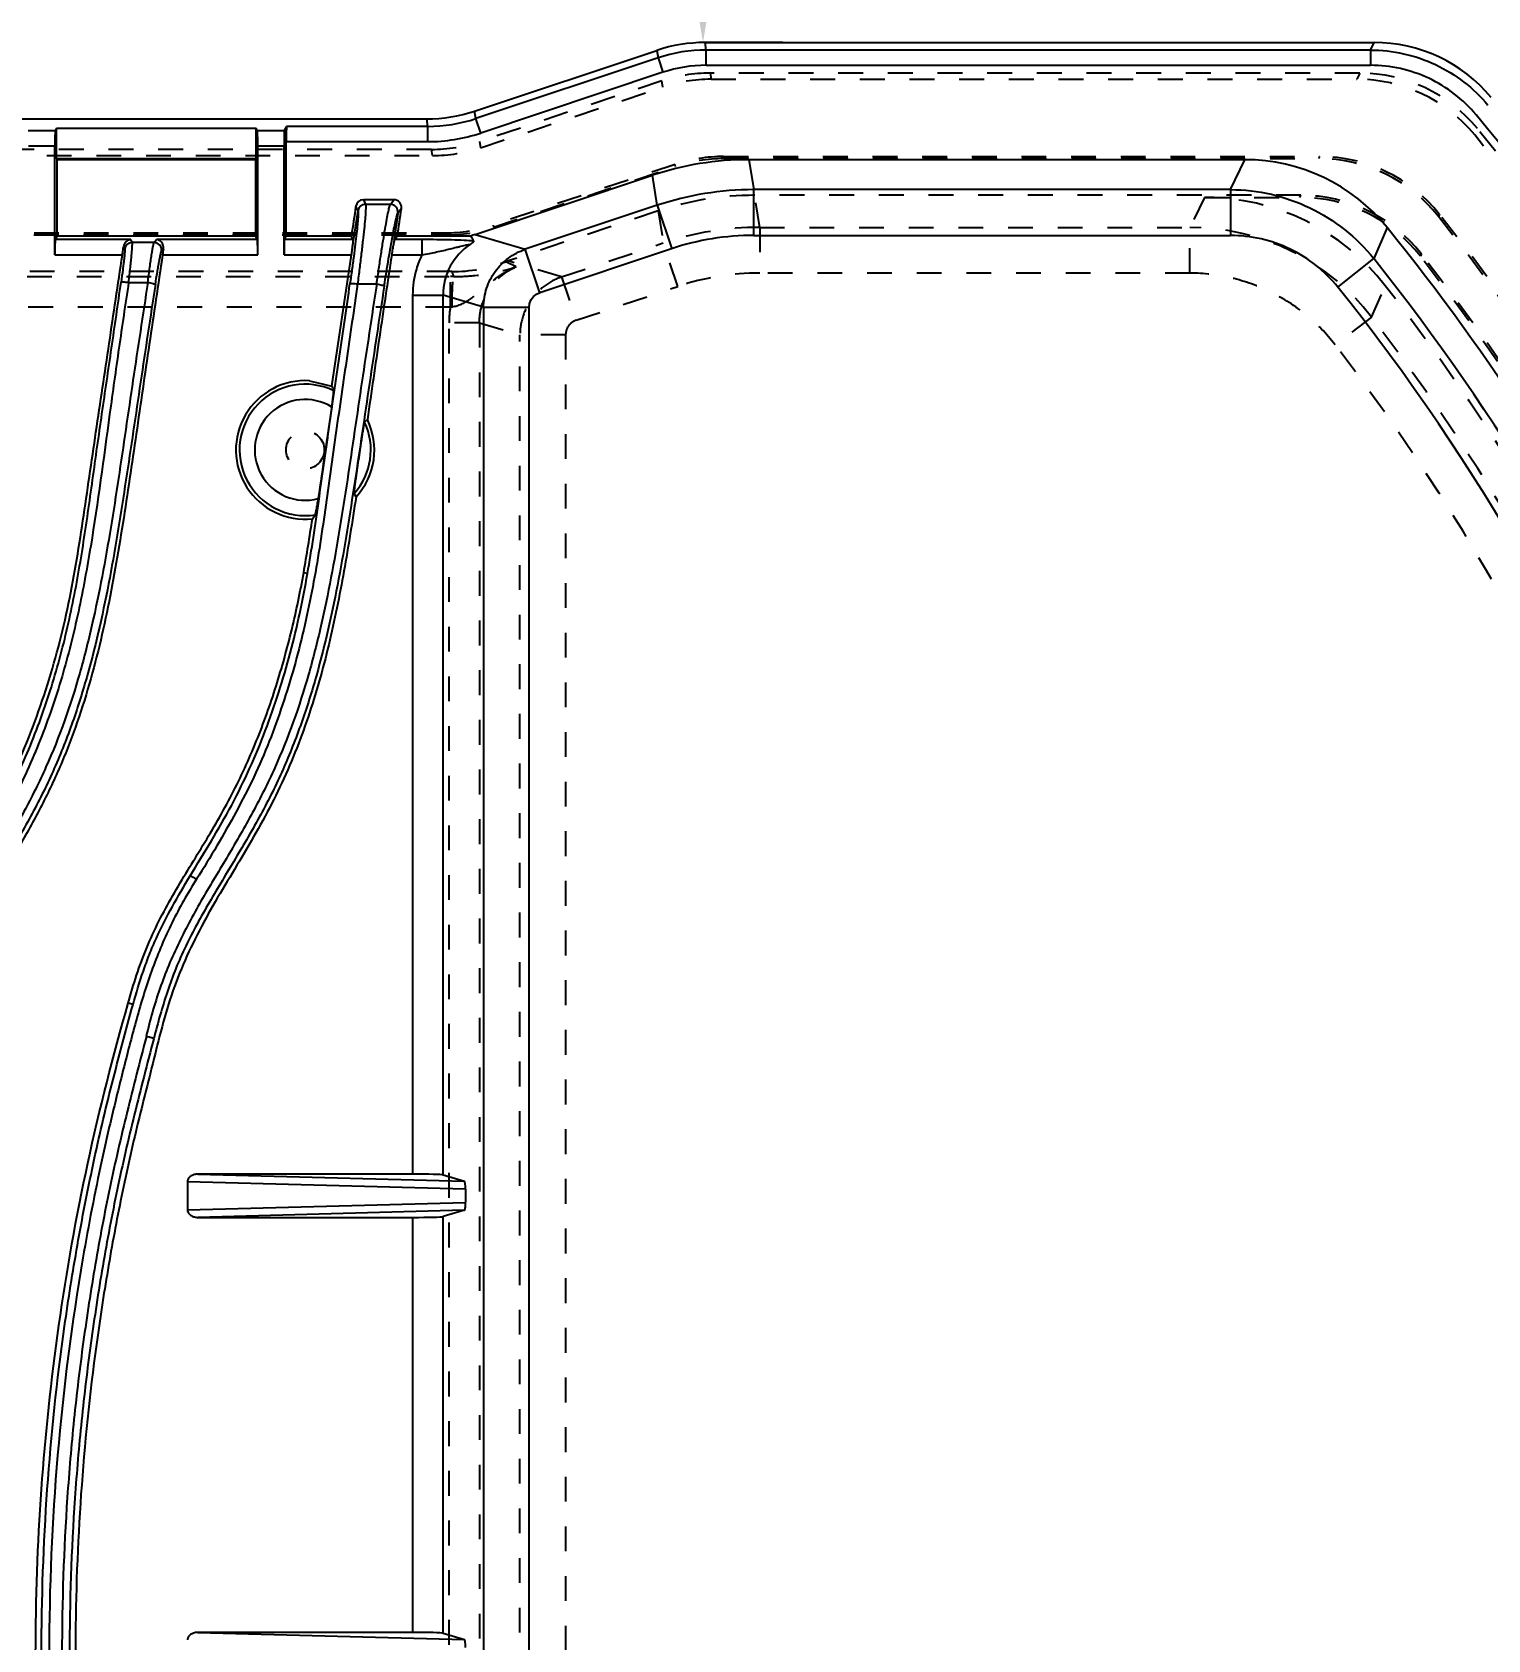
# Model space of a CAD drawing. Header units: millimetres. Extents: x -946 to 3963, y -10008 to 1396.
# Drawn here: x 1593.9 to 1689.7, y -832.9 to -727.1 of the extents above; entities that cross this region are included whole.
import ezdxf

# ---------------------------------------------------------------- set-up
doc = ezdxf.new("R2010")
doc.units = ezdxf.units.MM
doc.header["$LTSCALE"] = 16.335
doc.header["$PDMODE"] = 3
doc.header["$PDSIZE"] = 0.3125
doc.linetypes.add('HIDDEN', pattern=[0.2, 0.1, -0.1])
doc.layers.get('0').update_dxf_attribs({"linetype": 'CONTINUOUS'})
doc.layers.get('Defpoints').update_dxf_attribs({"linetype": 'CONTINUOUS'})
doc.layers.add('DEFAULT_2', color=8, linetype='HIDDEN')
doc.styles.get("Standard").update_dxf_attribs({"font": 'txt', "width": 0.8})
doc.dimstyles.new('11', dxfattribs={"dimtxt": 10, "dimasz": 10, "dimexe": 0, "dimexo": 0, "dimgap": 0, "dimtad": 0, "dimzin": 0, "dimdsep": 46, "dimtxsty": 'Standard', "dimcen": 0, "dimclrd": 4, "dimclre": 4, "dimclrt": 6, "dimazin": 0, "dimtfac": 1, "dimtofl": 0, "dimtmove": 0, "dimatfit": 3, "dimfxl": 0, "dimtolj": 1, "dimtzin": 0, "dimarcsym": 0})

# ---------------------------------------------------------------- blocks, each defined once
blk = doc.blocks.new('*D20')
at = {"color": 4, "lineweight": -2}
for p, q in [((1308.93, -833.86), (1308.93, -701.67)), ((1318.93, -701.67), (1478.02, -701.67)), ((1807.46, -701.67), (1516.68, -701.67)), ((1817.46, -797.18), (1817.46, -701.67))]:
    blk.add_line(p, q, dxfattribs=at)
at = {"color": 4}
for points in [[(1318.93, -700.01), (1318.93, -703.34), (1308.93, -701.67)], [(1807.46, -700.01), (1807.46, -703.34), (1817.46, -701.67)]]:
    blk.add_solid(points, dxfattribs=at)
at = {"layer": 'Defpoints', "color": 0}
for p in [(1308.93, -701.67), (1817.46, -797.18), (1308.93, -833.86)]:
    blk.add_point(p, dxfattribs=at)
at = {"color": 6, "insert": (1497.35, -701.67), "char_height": 10, "attachment_point": 5}
blk.add_mtext('\\A1;508.53', dxfattribs=at)
blk = doc.blocks.new('*D22')
at = {"color": 4, "lineweight": -2}
for p, q in [((1248.19, -736.94), (1248.19, -631.54)), ((1258.19, -631.54), (1512.67, -631.54)), ((1868.19, -631.54), (1548.67, -631.54)), ((1878.19, -736.94), (1878.19, -631.54))]:
    blk.add_line(p, q, dxfattribs=at)
at = {"color": 4}
for points in [[(1258.19, -629.87), (1258.19, -633.2), (1248.19, -631.54)], [(1868.19, -629.87), (1868.19, -633.2), (1878.19, -631.54)]]:
    blk.add_solid(points, dxfattribs=at)
at = {"layer": 'Defpoints', "color": 0}
for p in [(1248.19, -631.54), (1248.19, -736.94), (1878.19, -736.94)]:
    blk.add_point(p, dxfattribs=at)
at = {"color": 6, "insert": (1530.67, -631.54), "char_height": 10, "attachment_point": 5}
blk.add_mtext('\\A1;630.00', dxfattribs=at)
blk = doc.blocks.new('*D28')
at = {"color": 4, "lineweight": -2}
for p, q in [((1643.3, -658.86), (1638.05, -658.86)), ((1638.05, -668.86), (1638.05, -672.55)), ((1638.05, -717.83), (1638.05, -704.55)), ((1643.3, -727.83), (1638.05, -727.83))]:
    blk.add_line(p, q, dxfattribs=at)
at = {"color": 4}
for points in [[(1636.39, -668.86), (1639.72, -668.86), (1638.05, -658.86)], [(1636.39, -717.83), (1639.72, -717.83), (1638.05, -727.83)]]:
    blk.add_solid(points, dxfattribs=at)
at = {"layer": 'Defpoints', "color": 0}
for p in [(1643.3, -658.86), (1638.05, -727.83), (1643.3, -727.83)]:
    blk.add_point(p, dxfattribs=at)
at = {"color": 6, "insert": (1638.05, -688.55), "char_height": 10, "attachment_point": 5, "rotation": 90}
blk.add_mtext('\\A1;68.97', dxfattribs=at)

msp = doc.modelspace()

# ---------------------------------------------------------------- linework, layer by layer
at = {"color": 7, "linetype": 'Continuous'}
for p, q in [((1623.029, -732.339), (1635.014, -728.344)), ((1635.014, -728.344), (1635.094, -728.837)), ((1638.267, -728.322), (1638.187, -727.829)), ((1638.187, -727.829), (1682.202, -727.829)), ((1638.267, -729.325), (1638.267, -728.322)), ((1681.971, -728.322), (1638.267, -728.322)), ((1681.971, -728.322), (1682.202, -727.829)), ((1681.971, -728.322), (1681.971, -729.325)), ((1635.094, -728.837), (1623.109, -732.832)), ((1635.411, -729.789), (1623.426, -733.784)), ((1635.094, -728.837), (1635.411, -729.789)), ((1638.267, -729.325), (1681.971, -729.325)), ((1395.982, -732.854), (1619.855, -732.854)), ((1619.855, -732.854), (1619.935, -733.347)), ((1623.109, -732.832), (1623.029, -732.339)), ((1623.426, -733.784), (1623.109, -732.832)), ((1595.435, -733.631), (1593.66, -733.631)), ((1595.521, -733.46), (1595.435, -733.631)), ((1595.521, -735.47), (1595.521, -733.46)), ((1595.521, -733.46), (1608.649, -733.46)), ((1608.649, -735.47), (1608.649, -733.46)), ((1608.735, -733.631), (1608.649, -733.46)), ((1610.51, -733.631), (1608.735, -733.631)), ((1610.51, -733.631), (1610.652, -733.347)), ((1619.935, -733.347), (1610.652, -733.347)), ((1619.935, -733.347), (1619.935, -734.35)), ((1593.685, -734.635), (1595.41, -734.635)), ((1595.41, -741.8), (1595.41, -734.635)), ((1608.76, -741.8), (1608.76, -734.635)), ((1608.76, -734.635), (1610.485, -734.635)), ((1610.485, -741.8), (1610.485, -734.635)), ((1610.628, -740.562), (1610.628, -734.35)), ((1610.628, -734.35), (1619.935, -734.35)), ((1595.553, -735.533), (1595.521, -735.47)), ((1595.521, -735.47), (1608.649, -735.47)), ((1595.553, -740.562), (1595.553, -735.533)), ((1595.553, -735.533), (1608.618, -735.533)), ((1608.649, -735.47), (1608.618, -735.533)), ((1608.618, -735.533), (1608.618, -740.562)), ((1641.067, -735.537), (1641.387, -737.509)), ((1673.709, -735.537), (1641.067, -735.537)), ((1672.763, -737.509), (1673.709, -735.537)), ((1623.061, -740.453), (1634.719, -736.567)), ((1635.039, -738.539), (1634.719, -736.567)), ((1615.705, -738.175), (1615.852, -738.48)), ((1617.719, -738.175), (1615.705, -738.175)), ((1617.482, -738.48), (1617.719, -738.175)), ((1641.387, -740.52), (1641.387, -737.509)), ((1672.763, -737.509), (1641.387, -737.509)), ((1672.763, -737.509), (1672.763, -740.52)), ((1615.068, -740.846), (1615.356, -738.909)), ((1615.356, -738.909), (1615.209, -738.604)), ((1617.482, -738.48), (1615.852, -738.48)), ((1618.215, -738.751), (1617.978, -739.056)), ((1635.039, -738.539), (1626.355, -741.434)), ((1635.039, -738.539), (1635.991, -741.396)), ((1683.071, -740.004), (1682.178, -742.042)), ((1595.435, -740.796), (1595.553, -740.562)), ((1600.399, -740.796), (1595.435, -740.796)), ((1608.618, -740.562), (1595.553, -740.562)), ((1600.006, -741.42), (1599.925, -741.267)), ((1600.503, -740.992), (1600.399, -740.796)), ((1601.933, -740.992), (1600.503, -740.992)), ((1601.933, -740.992), (1602.095, -740.796)), ((1608.735, -740.796), (1602.095, -740.796)), ((1602.554, -741.419), (1602.43, -741.568)), ((1608.618, -740.562), (1608.735, -740.796)), ((1610.51, -740.796), (1610.628, -740.562)), ((1615.042, -740.796), (1610.51, -740.796)), ((1614.919, -740.562), (1610.628, -740.562)), ((1615.068, -740.846), (1614.919, -740.562)), ((1617.945, -740.562), (1617.711, -740.846)), ((1619.561, -740.796), (1617.752, -740.796)), ((1622.772, -740.562), (1617.945, -740.562)), ((1619.561, -740.796), (1619.561, -741.8)), ((1623.061, -740.453), (1626.355, -741.434)), ((1627.307, -744.291), (1626.355, -741.434)), ((1635.984, -741.398), (1627.307, -744.291)), ((1641.395, -740.52), (1672.763, -740.52)), ((1595.41, -741.8), (1599.851, -741.8)), ((1602.494, -741.8), (1608.76, -741.8)), ((1610.485, -741.8), (1614.926, -741.8)), ((1613.641, -750.432), (1614.926, -741.8)), ((1617.569, -741.8), (1619.561, -741.8)), ((1679.824, -743.92), (1682.178, -742.042)), ((1600.263, -743.609), (1601.524, -743.609)), ((1615.323, -743.712), (1616.583, -743.712)), ((1618.947, -744.447), (1618.947, -802.286)), ((1618.947, -744.447), (1620.949, -744.447)), ((1620.949, -802.334), (1620.949, -744.447)), ((1623.616, -745.242), (1620.949, -744.447)), ((1623.616, -745.242), (1623.616, -922.472)), ((1623.616, -745.242), (1626.62, -745.242)), ((1626.62, -922.472), (1626.62, -745.242)), ((1612.167, -750.085), (1613.641, -750.432)), ((1615.792, -752.803), (1615.973, -752.639)), ((1615.227, -757.719), (1615.101, -757.509)), ((1612.033, -762.757), (1611.779, -762.711)), ((1600.559, -791.133), (1600.232, -791.036)), ((1622.43, -803.271), (1604.135, -802.779)), ((1604.135, -802.779), (1604.135, -804.634)), ((1618.947, -802.286), (1604.824, -802.286)), ((1604.824, -802.286), (1622.362, -802.757)), ((1620.949, -802.334), (1622.362, -802.757)), ((1622.43, -803.271), (1622.43, -804.134)), ((1604.135, -804.634), (1622.43, -804.143)), ((1622.362, -804.656), (1604.824, -805.128)), ((1622.362, -804.656), (1620.949, -805.079)), ((1604.824, -805.128), (1618.947, -805.128)), ((1618.947, -805.128), (1618.947, -832.436)), ((1620.949, -832.484), (1620.949, -805.079)), ((1618.947, -832.436), (1604.824, -832.436)), ((1604.824, -832.436), (1622.362, -832.907)), ((1620.949, -832.484), (1622.362, -832.907))]:
    msp.add_line(p, q, dxfattribs=at)
for centre, radius, start, end in [((1638.278, -738.425), 10.103, 90.06175, 108.37319), ((1682.203, -737.864), 10.035, 39.82014, 90.00315), ((1638.269, -738.373), 9.047, 90.01594, 108.41901), ((1619.925, -723.249), 10.098, 270.05676, 288.37819), ((1567.085, -833.857), 158.428, 12.33754, 39.7349), ((1619.932, -723.293), 11.058, 270.01594, 288.41901), ((1673.709, -747.579), 12.042, 38.97567, 90.00305), ((1615.705, -738.677), 0.502, 89.9939, 171.60618), ((1641.393, -757.618), 20.108, 90.01657, 108.41837), ((1615.853, -738.984), 0.503, 90.07025, 171.40209), ((1617.48, -738.984), 0.503, 351.74445, 89.8616), ((1567.085, -833.857), 149.201, 13.96747, 38.97872), ((1600.503, -741.495), 0.503, 90.07787, 171.43512), ((1601.932, -741.496), 0.503, 351.66343, 89.86354), ((1629.346, -745.809), 27.15, 170.6929, 171.50689), ((1624.943, -744.443), 3.994, 123.49211, 180.05222), ((1641.391, -757.605), 17.085, 89.98646, 108.44849), ((1624.965, -744.451), 6.019, 153.8615, 163.39007), ((1567.085, -833.857), 147.229, 7.98695, 38.58082), ((1624.994, -744.453), 6.047, 163.45826, 179.9456), ((1567.085, -833.857), 144.218, 3.32159, 38.58082), ((1611.877, -754.632), 4.556, 86.34627, 275.97006), ((1611.877, -754.632), 4.321, 64.26382, 278.92931), ((1596.439, -756.867), 18.367, 19.49025, 20.51142), ((1611.877, -754.632), 3.318, 58.17501, 285.03071), ((3222.63, -992.405), 1626.892, 171.495655, 171.710065), ((1611.877, -754.632), 4.321, 318.25959, 25.03596), ((1611.877, -754.632), 4.556, 317.34293, 25.94244), ((1598.329, -748.428), 17.659, 322.56195, 323.62576)]:
    msp.add_arc(centre, radius, start, end, dxfattribs=at)
for centre, major_axis, ratio, start_param, end_param in [((1638.192, -737.893), (1.612, -9.934), 0.9985935, 2.9809398, 3.3022455), ((1619.851, -722.79), (-1.612, 9.934), 0.9985935, -3.3022455, -2.9809398), ((1595.437, -734.635), (0, 1.005), 0.0261859, 0.0523599, 1.5707963), ((1608.733, -734.635), (0, 1.005), 0.0261859, -1.5707963, -0.0523599), ((1610.512, -734.635), (0, 1.005), 0.0261859, 0.0523599, 1.5707963), ((1610.654, -734.35), (0, 1.005), 0.0261859, 0.0523599, 1.5707963), ((1641.076, -755.664), (-3.224, 19.868), 0.9985935, -0.1606529, 0.1606529), ((6826.95, -1516.338), (4145.301, -3254.93), 0.9991931, -2.6237227, -2.6233469), ((-29.285, -494.779), (1649.642, 229.679), 0.9993382, -0.286637, -0.2855374), ((1595.437, -741.8), (0, 1.005), 0.0261859, 0.0523599, 1.5707963), ((1608.733, -741.8), (0, 1.005), 0.0261859, -1.5707963, -0.0523599), ((1610.512, -741.8), (0, 1.005), 0.0261859, 0.0523599, 1.5707963), ((1624.349, -744.267), (3.868, -1.153), 0.9958587, 2.1842053, 2.2609372), ((1636.661, -747.937), (13.933, -7.808), 0.1266314, -2.9645303, -2.8687317), ((1618.947, -802.339), (2.01, 0), 0.0261859, 0.0872665, 1.5707963), ((1622.361, -803.259), (-0.002, 0.503), 0.1375802, -1.5941581, -0.0416369), ((1618.947, -805.075), (2.01, 0), 0.0261859, -1.5707963, -0.0872665), ((1618.947, -832.489), (2.01, 0), 0.0261859, 0.0872665, 1.5707963), ((1622.361, -833.409), (-0.002, 0.503), 0.1375802, -1.5941581, -0.0416369)]:
    msp.add_ellipse(centre, major_axis=major_axis, ratio=ratio, start_param=start_param, end_param=end_param, dxfattribs=at)
for points, knots in [([(1681.971, -728.322), (1683.429, -728.322), (1686.372, -728.983), (1688.76, -730.825), (1689.689, -731.943)], [0, 0, 0, 0, 0.5008121, 1, 1, 1, 1]), ([(1688.917, -732.584), (1688.491, -732.082), (1687.535, -731.16), (1685.837, -730.117), (1683.95, -729.478), (1682.63, -729.332), (1681.971, -729.325)], [0, 0, 0, 0, 0.2499367, 0.5, 0.7500633, 1, 1, 1, 1]), ([(1618.215, -738.751), (1618.236, -738.613), (1618.151, -738.304), (1617.858, -738.175), (1617.719, -738.175)], [0, 0, 0, 0, 0.5000318, 1, 1, 1, 1]), ([(1672.763, -737.509), (1673.663, -737.51), (1675.463, -737.718), (1678.02, -738.617), (1680.324, -740.055), (1681.614, -741.336), (1682.178, -742.042)], [0, 0, 0, 0, 0.2503203, 0.4992385, 0.7485062, 1, 1, 1, 1]), ([(1615.356, -738.909), (1615.362, -738.925), (1615.366, -738.973), (1615.369, -739.063), (1615.365, -739.194), (1615.35, -739.445), (1615.315, -739.848), (1615.254, -740.43), (1615.172, -741.131), (1615.071, -741.927), (1614.954, -742.796), (1614.87, -743.396), (1614.826, -743.704)], [0, 0, 0, 0, 0.0105778, 0.0294461, 0.0565639, 0.091767, 0.1853948, 0.307893, 0.4554465, 0.6234806, 0.8069389, 1, 1, 1, 1]), ([(1615.852, -738.48), (1615.859, -738.496), (1615.863, -738.548), (1615.866, -738.644), (1615.862, -738.786), (1615.848, -739.057), (1615.813, -739.496), (1615.752, -740.133), (1615.669, -740.899), (1615.568, -741.769), (1615.452, -742.718), (1615.367, -743.375), (1615.322, -743.712)], [0, 0, 0, 0, 0.0101578, 0.028713, 0.0555733, 0.0905334, 0.1838044, 0.3066002, 0.454849, 0.6227826, 0.8059772, 1, 1, 1, 1]), ([(1616.583, -743.712), (1616.631, -743.374), (1616.725, -742.716), (1616.868, -741.767), (1617.005, -740.897), (1617.131, -740.132), (1617.244, -739.496), (1617.329, -739.057), (1617.389, -738.786), (1617.423, -738.644), (1617.452, -738.547), (1617.471, -738.496), (1617.482, -738.48)], [0, 0, 0, 0, 0.1929247, 0.3750381, 0.5421255, 0.6899815, 0.8129634, 0.9069125, 0.9423776, 0.9698424, 0.9890907, 1, 1, 1, 1]), ([(1617.08, -743.852), (1617.172, -743.25), (1617.312, -742.379), (1617.501, -741.274), (1617.628, -740.574), (1617.74, -739.992), (1617.825, -739.589), (1617.885, -739.34), (1617.919, -739.209), (1617.949, -739.118), (1617.968, -739.071), (1617.978, -739.056)], [0, 0, 0, 0, 0.3743434, 0.5415752, 0.6886871, 0.8112772, 0.9056103, 0.9413499, 0.9690975, 0.9886723, 1, 1, 1, 1]), ([(1600.006, -741.42), (1600.009, -741.427), (1600.011, -741.448), (1600.013, -741.487), (1600.011, -741.545), (1600.005, -741.659), (1599.989, -741.842), (1599.961, -742.106), (1599.924, -742.425), (1599.86, -742.93), (1599.805, -743.327), (1599.766, -743.601)], [0, 0, 0, 0, 0.009542, 0.0276881, 0.0543547, 0.089304, 0.1828062, 0.3051787, 0.4529393, 0.6215761, 1, 1, 1, 1]), ([(1599.851, -741.8), (1599.858, -741.753), (1599.884, -741.576), (1599.908, -741.398), (1599.925, -741.267)], [0, 0, 0, 0, 0.2624124, 1, 1, 1, 1]), ([(1600.399, -740.796), (1600.294, -740.804), (1600.061, -740.905), (1599.941, -741.137), (1599.925, -741.267)], [0, 0, 0, 0, 0.4475279, 1, 1, 1, 1]), ([(1600.263, -743.609), (1600.303, -743.279), (1600.357, -742.803), (1600.42, -742.197), (1600.458, -741.814), (1600.486, -741.497), (1600.501, -741.277), (1600.508, -741.142), (1600.51, -741.072), (1600.508, -741.025), (1600.506, -741), (1600.503, -740.992)], [0, 0, 0, 0, 0.3786932, 0.5473421, 0.6950786, 0.8174576, 0.9108474, 0.9456456, 0.9721753, 0.9903031, 1, 1, 1, 1]), ([(1601.524, -743.609), (1601.568, -743.279), (1601.63, -742.801), (1601.716, -742.196), (1601.774, -741.814), (1601.825, -741.496), (1601.869, -741.254), (1601.898, -741.102), (1601.92, -741.025), (1601.928, -741), (1601.933, -740.992)], [0, 0, 0, 0, 0.3768268, 0.5447917, 0.6921762, 0.8146591, 0.908595, 0.9708684, 0.989608, 1, 1, 1, 1]), ([(1602.554, -741.419), (1602.579, -741.262), (1602.492, -740.947), (1602.216, -740.806), (1602.095, -740.796)], [0, 0, 0, 0, 0.5675211, 1, 1, 1, 1]), ([(1614.926, -741.8), (1614.945, -741.676), (1614.97, -741.497), (1615, -741.266), (1615.018, -741.118), (1615.031, -740.994), (1615.042, -740.898), (1615.042, -740.837), (1615.046, -740.804), (1615.042, -740.796)], [0, 0, 0, 0, 0.3696476, 0.5389436, 0.6885842, 0.8135408, 0.9090729, 0.971911, 1, 1, 1, 1]), ([(1617.753, -740.796), (1617.746, -740.804), (1617.739, -740.837), (1617.722, -740.898), (1617.704, -740.994), (1617.669, -741.174), (1617.623, -741.446), (1617.587, -741.676), (1617.569, -741.8)], [0, 0, 0, 0, 0.0297712, 0.0939253, 0.1901684, 0.3151546, 0.6326665, 1, 1, 1, 1]), ([(1622.977, -740.893), (1622.763, -740.874), (1622.274, -740.847), (1621.135, -740.806), (1620.211, -740.797), (1619.561, -740.796)], [0, 0, 0, 0, 0.1885148, 0.4299591, 1, 1, 1, 1]), ([(1619.561, -741.8), (1619.724, -741.771), (1620.044, -741.71), (1620.517, -741.612), (1620.974, -741.51), (1621.411, -741.405), (1621.761, -741.318), (1622.029, -741.252), (1622.217, -741.207), (1622.393, -741.168), (1622.527, -741.139), (1622.621, -741.122), (1622.676, -741.112), (1622.712, -741.111), (1622.735, -741.108), (1622.739, -741.112)], [0, 0, 0, 0, 0.1519873, 0.3009779, 0.4450796, 0.5834258, 0.7152155, 0.778027, 0.8378708, 0.8937552, 0.9436912, 0.9647361, 0.9820145, 0.9942148, 1, 1, 1, 1]), ([(1622.739, -741.112), (1622.777, -741.082), (1622.841, -741.033), (1622.921, -740.965), (1622.964, -740.93), (1622.982, -740.899), (1622.977, -740.893)], [0, 0, 0, 0, 0.4419119, 0.7514505, 0.9302115, 1, 1, 1, 1]), ([(1623.616, -745.242), (1623.617, -744.824), (1623.755, -743.988), (1624.33, -742.866), (1625.21, -741.963), (1625.959, -741.568), (1626.355, -741.434)], [0, 0, 0, 0, 0.2518824, 0.5001764, 0.7483754, 1, 1, 1, 1]), ([(1679.824, -743.92), (1679.398, -743.398), (1678.437, -742.437), (1676.713, -741.349), (1674.787, -740.68), (1673.437, -740.528), (1672.763, -740.52)], [0, 0, 0, 0, 0.2499347, 0.5, 0.7500653, 1, 1, 1, 1]), ([(1602.494, -741.8), (1602.2, -743.764), (1601.609, -747.691), (1600.764, -753.588), (1600.047, -758.501), (1599.398, -762.419), (1598.663, -766.322), (1597.699, -770.183), (1596.409, -773.941), (1595.236, -776.684), (1593.871, -779.333), (1592.37, -781.908), (1590.818, -784.45), (1589.61, -786.623), (1588.788, -788.433), (1588.241, -789.82), (1587.773, -791.235), (1587.371, -792.67), (1587.005, -794.114), (1586.52, -796.04), (1585.904, -798.445), (1585.219, -801.344), (1584.601, -804.258), (1584.053, -807.186), (1583.392, -811.103), (1582.705, -816.021), (1581.923, -823.926), (1581.687, -829.886), (1581.687, -833.857)], [0, 0, 0, 0, 0.0624981, 0.1249962, 0.1874941, 0.2187435, 0.2499951, 0.3124799, 0.343738, 0.3749893, 0.4062459, 0.4374932, 0.468754, 0.5000005, 0.5156417, 0.5312811, 0.5469063, 0.5625299, 0.5781628, 0.5937942, 0.625041, 0.656289, 0.6875397, 0.7187893, 0.750039, 0.8125353, 0.8750316, 1, 1, 1, 1]), ([(1586.75, -786.531), (1587.161, -785.639), (1588.09, -783.904), (1589.63, -781.392), (1591.156, -778.87), (1592.545, -776.268), (1593.724, -773.564), (1594.725, -770.79), (1595.572, -767.965), (1596.259, -765.098), (1596.811, -762.202), (1597.261, -759.289), (1597.685, -756.373), (1598.257, -752.486), (1598.984, -747.629), (1599.563, -743.743), (1599.851, -741.8)], [0, 0, 0, 0, 0.0624955, 0.1250088, 0.187505, 0.2500087, 0.3125073, 0.3750271, 0.4375311, 0.5000333, 0.5625354, 0.6250307, 0.6875291, 0.7500225, 0.8750111, 1, 1, 1, 1]), ([(1602.02, -743.749), (1602.063, -743.474), (1602.126, -743.077), (1602.213, -742.573), (1602.27, -742.254), (1602.322, -741.989), (1602.365, -741.787), (1602.395, -741.659), (1602.417, -741.595), (1602.425, -741.574), (1602.43, -741.568)], [0, 0, 0, 0, 0.375756, 0.5434413, 0.6907435, 0.8133048, 0.9076092, 0.970555, 0.9895448, 1, 1, 1, 1]), ([(1617.569, -741.8), (1617.299, -743.606), (1616.755, -747.217), (1616.233, -750.831), (1615.973, -752.639)], [0, 0, 0, 0, 0.5000002, 1, 1, 1, 1]), ([(1601.524, -743.609), (1601.199, -745.758), (1600.705, -748.981), (1600.072, -753.284), (1599.44, -757.592), (1598.752, -761.895), (1597.873, -766.166), (1596.811, -770.399), (1595.351, -774.533), (1593.403, -778.447), (1591.763, -781.286), (1590.055, -784.086), (1588.742, -786.487), (1587.834, -788.479), (1587.052, -790.524), (1586.604, -792.107), (1586.361, -793.174)], [0, 0, 0, 0, 0.1245457, 0.1868714, 0.2492308, 0.3740509, 0.4365216, 0.4990288, 0.6240766, 0.6866784, 0.749307, 0.81194, 0.8746235, 0.9059554, 0.937304, 1, 1, 1, 1]), ([(1592.21, -777.54), (1592.876, -776.253), (1594.065, -773.597), (1595.474, -769.467), (1596.531, -765.229), (1597.286, -760.927), (1597.792, -757.321), (1598.196, -754.43), (1598.613, -751.541), (1599.142, -747.931), (1599.558, -745.044), (1599.766, -743.601)], [0, 0, 0, 0, 0.1244091, 0.2493291, 0.3741931, 0.4989729, 0.6241609, 0.686843, 0.7495254, 0.8748219, 1, 1, 1, 1]), ([(1600.263, -743.609), (1600.046, -745.052), (1599.615, -747.941), (1598.806, -753.73), (1598.055, -759.532), (1596.997, -765.293), (1595.942, -769.566), (1594.506, -773.732), (1593.296, -776.41), (1592.639, -777.722)], [0, 0, 0, 0, 0.1246563, 0.249405, 0.4991802, 0.6242279, 0.749397, 0.8746439, 1, 1, 1, 1]), ([(1599.766, -743.601), (1599.768, -743.596), (1599.785, -743.588), (1599.835, -743.578), (1599.939, -743.577), (1600.089, -743.587), (1600.203, -743.6), (1600.263, -743.609)], [0, 0, 0, 0, 0.033088, 0.0961047, 0.3159105, 0.6421884, 1, 1, 1, 1]), ([(1601.524, -743.609), (1601.585, -743.618), (1601.702, -743.639), (1601.854, -743.673), (1601.958, -743.706), (1602.005, -743.731), (1602.02, -743.743), (1602.02, -743.749)], [0, 0, 0, 0, 0.3550411, 0.6824432, 0.9037357, 0.9670925, 1, 1, 1, 1]), ([(1602.02, -743.749), (1601.69, -745.89), (1601.045, -750.179), (1600.092, -756.619), (1599.081, -763.057), (1597.914, -768.375), (1596.615, -772.538), (1595.613, -775.089), (1594.684, -777.09), (1593.659, -779.067), (1592.252, -781.475), (1590.807, -783.852), (1589.715, -785.772), (1588.956, -787.219), (1588.294, -788.697), (1587.554, -790.723), (1587.121, -792.283), (1586.85, -793.33)], [0, 0, 0, 0, 0.1241032, 0.2484165, 0.3728883, 0.4973453, 0.5597441, 0.6225257, 0.6541799, 0.6860317, 0.7500632, 0.8138478, 0.8453842, 0.8765576, 0.9073825, 0.9380846, 1, 1, 1, 1]), ([(1616.583, -743.712), (1616.259, -745.859), (1615.765, -749.079), (1615.133, -753.377), (1614.501, -757.68), (1613.813, -761.978), (1612.931, -766.244), (1611.864, -770.47), (1610.398, -774.597), (1608.448, -778.503), (1606.807, -781.338), (1605.101, -784.135), (1603.793, -786.535), (1602.889, -788.526), (1602.111, -790.57), (1601.666, -792.152), (1601.425, -793.218)], [0, 0, 0, 0, 0.1245466, 0.1868726, 0.2492323, 0.3740529, 0.4365239, 0.4990315, 0.6240793, 0.6866805, 0.7493093, 0.8119417, 0.874624, 0.9059563, 0.937305, 1, 1, 1, 1]), ([(1617.08, -743.852), (1616.75, -745.991), (1616.105, -750.275), (1615.154, -756.708), (1614.141, -763.138), (1612.97, -768.448), (1611.666, -772.605), (1610.66, -775.153), (1609.729, -777.15), (1608.702, -779.123), (1607.295, -781.527), (1605.852, -783.902), (1604.763, -785.82), (1604.008, -787.266), (1603.35, -788.744), (1602.617, -790.77), (1602.184, -792.328), (1601.914, -793.374)], [0, 0, 0, 0, 0.1241016, 0.2484149, 0.3728831, 0.4973401, 0.5597458, 0.6225384, 0.6541986, 0.6860555, 0.7500907, 0.8138639, 0.8453895, 0.8765498, 0.9073703, 0.9380824, 1, 1, 1, 1]), ([(1615.323, -743.712), (1615.081, -745.397), (1614.592, -748.769), (1613.97, -752.983), (1613.498, -756.36), (1613.032, -759.741), (1612.508, -763.116), (1611.803, -766.459), (1611.165, -768.943), (1610.408, -771.395), (1609.539, -773.81), (1608.523, -776.17), (1607.345, -778.453), (1606.084, -780.691), (1605.193, -782.155), (1604.732, -782.876)], [0, 0, 0, 0, 0.1246204, 0.2493534, 0.3117592, 0.3741905, 0.4991276, 0.5616472, 0.624186, 0.6867602, 0.7493792, 0.8119886, 0.8746382, 0.9373244, 1, 1, 1, 1]), ([(1612.031, -762.757), (1612.309, -761.179), (1612.662, -758.799), (1613.102, -755.621), (1613.556, -752.44), (1614.139, -748.469), (1614.598, -745.292), (1614.826, -743.704)], [0, 0, 0, 0, 0.2496228, 0.3747259, 0.4998744, 0.7500699, 1, 1, 1, 1]), ([(1614.826, -743.704), (1614.828, -743.699), (1614.843, -743.691), (1614.894, -743.682), (1614.999, -743.68), (1615.15, -743.69), (1615.264, -743.704), (1615.323, -743.712)], [0, 0, 0, 0, 0.0316691, 0.0926635, 0.3162316, 0.6441843, 1, 1, 1, 1]), ([(1616.583, -743.712), (1616.644, -743.721), (1616.761, -743.742), (1616.914, -743.777), (1617.018, -743.809), (1617.066, -743.834), (1617.079, -743.847), (1617.08, -743.852)], [0, 0, 0, 0, 0.3527271, 0.6820879, 0.9075008, 0.9686102, 1, 1, 1, 1]), ([(1626.662, -744.956), (1626.708, -744.804), (1626.873, -744.515), (1627.156, -744.342), (1627.307, -744.291)], [0, 0, 0, 0, 0.4999837, 1, 1, 1, 1]), ([(1613.626, -751.813), (1613.645, -751.685), (1613.68, -751.444), (1613.718, -751.157), (1613.739, -750.962), (1613.751, -750.857), (1613.753, -750.787), (1613.757, -750.75), (1613.753, -750.739)], [0, 0, 0, 0, 0.3591095, 0.6755515, 0.8026266, 0.9017081, 0.9685284, 1, 1, 1, 1]), ([(1615.101, -757.509), (1615.099, -757.505), (1615.1, -757.493), (1615.1, -757.47), (1615.103, -757.434), (1615.109, -757.37), (1615.121, -757.271), (1615.137, -757.138), (1615.156, -756.991), (1615.185, -756.779), (1615.223, -756.506), (1615.27, -756.171), (1615.335, -755.719), (1615.42, -755.152), (1615.502, -754.584), (1615.569, -754.132), (1615.62, -753.798), (1615.662, -753.525), (1615.695, -753.314), (1615.719, -753.168), (1615.742, -753.036), (1615.76, -752.938), (1615.773, -752.875), (1615.78, -752.84), (1615.786, -752.818), (1615.789, -752.806), (1615.792, -752.803)], [0, 0, 0, 0, 0.0023564, 0.0074411, 0.0149378, 0.0245031, 0.0485701, 0.077412, 0.1090165, 0.1423391, 0.211906, 0.2833167, 0.3553858, 0.5000609, 0.6447367, 0.7168084, 0.7882273, 0.8578032, 0.8911258, 0.9226997, 0.9515039, 0.9755392, 0.9850893, 0.9925729, 0.9976481, 1, 1, 1, 1]), ([(1615.227, -757.719), (1614.978, -759.35), (1614.461, -762.611), (1613.492, -767.47), (1612.147, -772.242), (1610.311, -776.855), (1607.903, -781.191), (1605.273, -785.385), (1603.489, -789.129), (1602.517, -792.288), (1601.926, -794.693), (1601.325, -797.096), (1600.726, -799.498), (1600.172, -801.911), (1599.497, -805.143), (1598.766, -809.205), (1597.79, -815.735), (1596.979, -823.953), (1596.762, -830.556), (1596.762, -833.857)], [0, 0, 0, 0, 0.0625005, 0.1250016, 0.1875025, 0.2500086, 0.3125033, 0.375007, 0.4375161, 0.4687468, 0.5000216, 0.5312875, 0.56253, 0.5937767, 0.625031, 0.6875319, 0.7500324, 0.875016, 1, 1, 1, 1]), ([(1612.547, -758.901), (1612.554, -758.891), (1612.561, -758.855), (1612.579, -758.787), (1612.599, -758.683), (1612.635, -758.491), (1612.682, -758.205), (1612.718, -757.964), (1612.737, -757.836)], [0, 0, 0, 0, 0.0314999, 0.0983562, 0.1974621, 0.3245417, 0.6409515, 1, 1, 1, 1]), ([(1600.232, -791.036), (1600.408, -790.419), (1600.77, -789.189), (1601.647, -786.775), (1603.129, -783.919), (1604.829, -781.201), (1606.144, -778.998), (1607.376, -776.747), (1608.717, -773.828), (1610.005, -770.198), (1611.033, -766.487), (1611.554, -763.973), (1611.779, -762.711)], [0, 0, 0, 0, 0.0625265, 0.1250148, 0.2500003, 0.3750048, 0.4375017, 0.5000035, 0.6250014, 0.7500021, 0.8750019, 1, 1, 1, 1]), ([(1604.309, -782.657), (1605.237, -781.113), (1607.147, -778.073), (1608.985, -773.968), (1610.161, -770.589), (1610.915, -768.008), (1611.539, -765.395), (1611.876, -763.638), (1612.031, -762.757)], [0, 0, 0, 0, 0.2513207, 0.5002744, 0.6253146, 0.7503751, 0.8752281, 1, 1, 1, 1]), ([(1600.553, -791.131), (1600.763, -790.39), (1601.097, -789.28), (1601.624, -787.826), (1602.231, -786.394), (1603.121, -784.664), (1603.909, -783.323), (1604.309, -782.657)], [0, 0, 0, 0, 0.2484656, 0.3734009, 0.4986746, 0.7494378, 1, 1, 1, 1]), ([(1604.31, -782.656), (1604.314, -782.654), (1604.328, -782.66), (1604.354, -782.668), (1604.395, -782.687), (1604.472, -782.726), (1604.587, -782.789), (1604.683, -782.845), (1604.733, -782.875)], [0, 0, 0, 0, 0.0272586, 0.0871251, 0.1797419, 0.3045158, 0.6334822, 1, 1, 1, 1]), ([(1604.732, -782.876), (1604.147, -783.796), (1603.068, -785.695), (1601.791, -788.712), (1600.981, -791.315), (1600.417, -793.421), (1599.873, -795.532), (1599.218, -798.177), (1598.242, -802.428), (1596.797, -809.927), (1595.404, -820.76), (1595.034, -829.492), (1595.035, -833.857)], [0, 0, 0, 0, 0.0624518, 0.1249003, 0.1873497, 0.2185822, 0.2498175, 0.3122886, 0.3747758, 0.4997789, 0.7498462, 1, 1, 1, 1]), ([(1594.146, -833.857), (1594.146, -830.241), (1594.401, -823.008), (1595.552, -812.214), (1597.449, -801.525), (1599.241, -794.514), (1600.232, -791.036)], [0, 0, 0, 0, 0.2499978, 0.4999971, 0.7499975, 1, 1, 1, 1]), ([(1594.533, -833.857), (1594.533, -830.244), (1594.785, -823.03), (1595.733, -814.063), (1596.864, -806.954), (1597.724, -802.533), (1598.509, -799.01), (1599.148, -796.374), (1599.843, -793.751), (1600.305, -792.002), (1600.553, -791.131)], [0, 0, 0, 0, 0.2504372, 0.4997934, 0.6244661, 0.7493187, 0.8118975, 0.8745956, 0.9372949, 1, 1, 1, 1]), ([(1601.429, -793.219), (1601.002, -794.87), (1600.36, -797.348), (1599.565, -800.67), (1598.833, -804.018), (1598.038, -808.235), (1597.252, -813.324), (1596.637, -818.433), (1596.051, -825.272), (1595.875, -830.422), (1595.875, -833.857)], [0, 0, 0, 0, 0.1243441, 0.1866463, 0.2491008, 0.3743147, 0.4995099, 0.6245386, 0.7495385, 1, 1, 1, 1]), ([(1601.914, -793.374), (1601.912, -793.369), (1601.896, -793.363), (1601.87, -793.35), (1601.823, -793.334), (1601.734, -793.304), (1601.599, -793.265), (1601.485, -793.234), (1601.425, -793.218)], [0, 0, 0, 0, 0.0263609, 0.0872375, 0.1818588, 0.308835, 0.6401202, 1, 1, 1, 1]), ([(1601.914, -793.374), (1601.487, -795.021), (1600.847, -797.493), (1600.053, -800.806), (1599.323, -804.141), (1598.532, -808.339), (1597.748, -813.407), (1597.135, -818.495), (1596.551, -825.306), (1596.376, -830.436), (1596.376, -833.857)], [0, 0, 0, 0, 0.1245899, 0.1869286, 0.2493407, 0.3744811, 0.4996368, 0.6246429, 0.7496022, 1, 1, 1, 1]), ([(1604.824, -802.286), (1604.747, -802.286), (1604.593, -802.304), (1604.375, -802.389), (1604.196, -802.54), (1604.135, -802.694), (1604.135, -802.77)], [0, 0, 0, 0, 0.2503447, 0.5008256, 0.7506864, 1, 1, 1, 1]), ([(1604.135, -804.643), (1604.135, -804.72), (1604.196, -804.873), (1604.375, -805.025), (1604.593, -805.11), (1604.747, -805.128), (1604.824, -805.128)], [0, 0, 0, 0, 0.2493665, 0.4991964, 0.7496579, 1, 1, 1, 1]), ([(1622.362, -804.656), (1622.375, -804.653), (1622.392, -804.602), (1622.411, -804.513), (1622.427, -804.345), (1622.43, -804.213), (1622.43, -804.134)], [0, 0, 0, 0, 0.0752221, 0.2499127, 0.5538147, 1, 1, 1, 1]), ([(1604.824, -832.436), (1604.747, -832.436), (1604.593, -832.454), (1604.375, -832.539), (1604.196, -832.69), (1604.135, -832.844), (1604.135, -832.92)], [0, 0, 0, 0, 0.2503447, 0.5008256, 0.7506864, 1, 1, 1, 1])]:
    msp.add_open_spline(points, degree=3, knots=knots, dxfattribs=at)
for points in [[(1617.978, -739.056), (1617.89, -739.653), (1617.801, -740.249), (1617.711, -740.846)], [(1626.62, -745.242), (1626.62, -745.146), (1626.634, -745.048), (1626.662, -744.956)], [(1611.779, -762.711), (1611.989, -761.531), (1612.174, -760.348), (1612.35, -759.163)]]:
    msp.add_open_spline(points, degree=3, dxfattribs=at)
at = {"layer": 'DEFAULT_2', "color": 8, "linetype": 'HIDDEN'}
for p, q in [((1638.513, -729.839), (1638.579, -730.245)), ((1681.257, -729.839), (1638.513, -729.839)), ((1681.257, -729.839), (1681.065, -730.245)), ((1635.34, -730.354), (1623.355, -734.349)), ((1623.421, -734.755), (1635.406, -730.76)), ((1635.406, -730.76), (1635.34, -730.354)), ((1638.579, -730.245), (1681.065, -730.245)), ((1620.181, -734.864), (1395.656, -734.864)), ((1620.247, -735.27), (1620.181, -734.864)), ((1623.355, -734.349), (1623.421, -734.755)), ((1395.59, -735.27), (1620.247, -735.27)), ((1636.231, -735.845), (1624.246, -739.84)), ((1624.268, -739.977), (1636.253, -735.982)), ((1636.253, -735.982), (1636.231, -735.845)), ((1639.405, -735.33), (1639.427, -735.467)), ((1639.405, -735.33), (1678.635, -735.33)), ((1639.427, -735.467), (1678.569, -735.467)), ((1678.569, -735.467), (1678.635, -735.33)), ((1641.789, -739.989), (1641.447, -737.879)), ((1677.396, -737.879), (1641.447, -737.879)), ((1671.056, -738.016), (1670.086, -739.989)), ((1671.056, -738.016), (1677.329, -738.016)), ((1677.329, -738.016), (1677.396, -737.879)), ((1635.099, -738.909), (1625.227, -742.2)), ((1635.099, -738.909), (1635.442, -741.019)), ((1686.498, -739.129), (1686.434, -739.27)), ((1394.754, -740.355), (1621.083, -740.355)), ((1621.083, -740.492), (1621.083, -740.355)), ((1624.246, -739.84), (1624.268, -739.977)), ((1641.789, -739.989), (1641.789, -743)), ((1641.789, -739.989), (1670.086, -739.989)), ((1670.086, -743), (1670.086, -739.989)), ((1394.743, -740.492), (1621.094, -740.492)), ((1628.749, -743.25), (1635.442, -741.019)), ((1636.394, -743.875), (1635.442, -741.019)), ((1625.759, -742.588), (1625.074, -742.254)), ((1628.749, -743.25), (1625.227, -742.2)), ((1685.314, -741.747), (1685.25, -741.888)), ((1394.299, -743.226), (1621.43, -743.226)), ((1621.522, -742.904), (1394.351, -742.904)), ((1621.43, -745.233), (1621.43, -743.226)), ((1628.749, -743.25), (1629.701, -746.106)), ((1670.086, -743), (1641.797, -743)), ((1629.71, -746.103), (1636.386, -743.878)), ((1682.041, -745.895), (1682.943, -743.834)), ((1621.43, -745.233), (1394.299, -745.233)), ((1621.341, -921.451), (1621.341, -746.262)), ((1623.343, -746.262), (1621.341, -746.262)), ((1623.343, -746.262), (1623.343, -921.451)), ((1623.343, -746.262), (1626.011, -747.058)), ((1682.041, -745.895), (1679.65, -747.725)), ((1626.011, -920.656), (1626.011, -747.058)), ((1629.014, -747.058), (1626.011, -747.058)), ((1629.014, -747.058), (1629.014, -920.656))]:
    msp.add_line(p, q, dxfattribs=at)
msp.add_circle((1611.877, -754.632), 1.256, dxfattribs=at)
for centre, radius, start, end in [((1681.258, -739.874), 10.035, 39.4564, 90.00323), ((1681.066, -740.28), 10.035, 39.38205, 90.00325), ((1567.085, -833.857), 157.508, 320.61471, 39.38529), ((1567.085, -833.857), 157.914, 320.54036, 39.45964), ((1678.569, -745.502), 10.035, 38.39417, 90.00341), ((1678.635, -745.365), 10.035, 38.42082, 90.00341), ((1671.056, -753.069), 15.053, 37.84423, 90.00331), ((1677.33, -748.051), 10.035, 37.89042, 90.00351), ((1677.397, -747.914), 10.035, 37.91786, 90.00351), ((1567.085, -833.857), 152.286, 321.60242, 38.39758), ((1567.085, -833.857), 152.423, 321.57578, 38.42422), ((1641.795, -760.097), 20.108, 90.01657, 108.41837), ((1670.082, -755.05), 15.061, 37.43508, 89.98713), ((1621.521, -732.867), 10.037, 270.00017, 290.73121), ((1567.085, -833.857), 149.737, 322.10607, 37.89393), ((1567.085, -833.857), 149.874, 322.07863, 37.92137), ((1621.43, -822.212), 78.987, 89.83985, 90.00003), ((1641.793, -760.085), 17.085, 89.98646, 108.44849), ((1567.085, -833.857), 146.722, 322.15246, 37.84754), ((1627.364, -746.264), 6.023, 170.14682, 179.98892), ((1618.419, -726.865), 18.613, 279.30897, 279.66416), ((1567.085, -833.857), 144.749, 322.57776, 37.42224), ((1567.085, -833.857), 141.738, 322.57776, 37.42224)]:
    msp.add_arc(centre, radius, start, end, dxfattribs=at)
for centre, major_axis, ratio, start_param, end_param in [((1638.518, -739.903), (-1.612, 9.934), 0.9985935, -0.1606529, 0.1606529), ((1638.584, -740.309), (-1.612, 9.934), 0.9985935, -0.1606529, 0.1606529), ((1620.177, -724.8), (1.612, -9.934), 0.9985935, -0.1606529, 0.1606529), ((1620.243, -725.206), (-1.612, 9.934), 0.9985935, -3.3022455, -2.9809398), ((1639.409, -745.394), (-1.612, 9.934), 0.9985935, -0.1606529, 0.1606529), ((1639.431, -745.531), (-1.612, 9.934), 0.9985935, -0.1606529, 0.1606529), ((1641.456, -758.007), (-3.224, 19.868), 0.9985935, -0.1606529, 0.1606529), ((1621.068, -730.291), (1.612, -9.934), 0.9985935, -0.1606529, 0.1606529), ((1621.09, -730.428), (-1.612, 9.934), 0.9985935, -3.3022455, -2.9809398), ((1626.515, -746.014), (3.868, -1.153), 0.9958587, 2.1842053, 2.2243646)]:
    msp.add_ellipse(centre, major_axis=major_axis, ratio=ratio, start_param=start_param, end_param=end_param, dxfattribs=at)
for points, knots in [([(1621.522, -742.904), (1621.53, -742.93), (1621.569, -743.039), (1621.614, -743.146), (1621.651, -743.226)], [0, 0, 0, 0, 0.2371169, 1, 1, 1, 1]), ([(1621.544, -745.214), (1621.968, -745.157), (1622.757, -744.776), (1623.683, -743.942), (1624.641, -743.151), (1625.374, -742.747), (1625.759, -742.588)], [0, 0, 0, 0, 0.2567493, 0.5025395, 0.7501795, 1, 1, 1, 1]), ([(1621.544, -745.214), (1621.545, -744.976), (1621.549, -744.623), (1621.562, -744.166), (1621.575, -743.86), (1621.592, -743.608), (1621.607, -743.416), (1621.628, -743.3), (1621.638, -743.239), (1621.651, -743.226)], [0, 0, 0, 0, 0.3574454, 0.5312596, 0.6876767, 0.8171207, 0.9131072, 0.9731748, 1, 1, 1, 1]), ([(1621.651, -743.226), (1622.115, -743.228), (1623.505, -743.152), (1624.875, -742.86), (1625.759, -742.588)], [0, 0, 0, 0, 0.3338955, 1, 1, 1, 1]), ([(1623.343, -746.262), (1623.343, -745.876), (1623.456, -745.098), (1623.954, -744.032), (1624.736, -743.155), (1625.405, -742.742), (1625.759, -742.588)], [0, 0, 0, 0, 0.2500338, 0.5000651, 0.7500629, 1, 1, 1, 1]), ([(1628.749, -743.25), (1628.353, -743.383), (1627.605, -743.779), (1626.725, -744.682), (1626.149, -745.803), (1626.011, -746.639), (1626.011, -747.058)], [0, 0, 0, 0, 0.2516246, 0.4998236, 0.7481176, 1, 1, 1, 1]), ([(1679.65, -747.725), (1679.087, -746.999), (1677.8, -745.662), (1675.46, -744.164), (1672.848, -743.216), (1671.004, -743.005), (1670.086, -743)], [0, 0, 0, 0, 0.2500069, 0.500005, 0.7500009, 1, 1, 1, 1]), ([(1629.71, -746.103), (1629.514, -746.17), (1629.148, -746.424), (1629.017, -746.851), (1629.014, -747.058)], [0, 0, 0, 0, 0.5000306, 1, 1, 1, 1])]:
    msp.add_open_spline(points, degree=3, knots=knots, dxfattribs=at)

# ---------------------------------------------------------------- dimensions: what is measured, and where the dimension line sits
for base, p1, p2, picture, middle in [((1248.194, -631.536), (1878.194, -736.941), (1248.194, -736.941), '*D22', (1530.669, -631.536)), ((1308.929, -701.673), (1817.459, -797.176), (1308.929, -833.857), '*D20', (1497.351, -701.673))]:
    dim = msp.add_linear_dim(base=base, p1=p1, p2=p2, dimstyle='11')
    dim.commit()
    dim.dimension.update_dxf_attribs({"geometry": picture, "text_midpoint": middle, "dimtype": 160})
dim = msp.add_linear_dim(base=(1638.053, -727.829), p1=(1643.298, -658.857), p2=(1643.298, -727.829), angle=90, dimstyle='11')
dim.commit()
dim.dimension.update_dxf_attribs({"geometry": '*D28', "text_midpoint": (1638.053, -688.545), "dimtype": 160})

doc.saveas('drawing.dxf')
